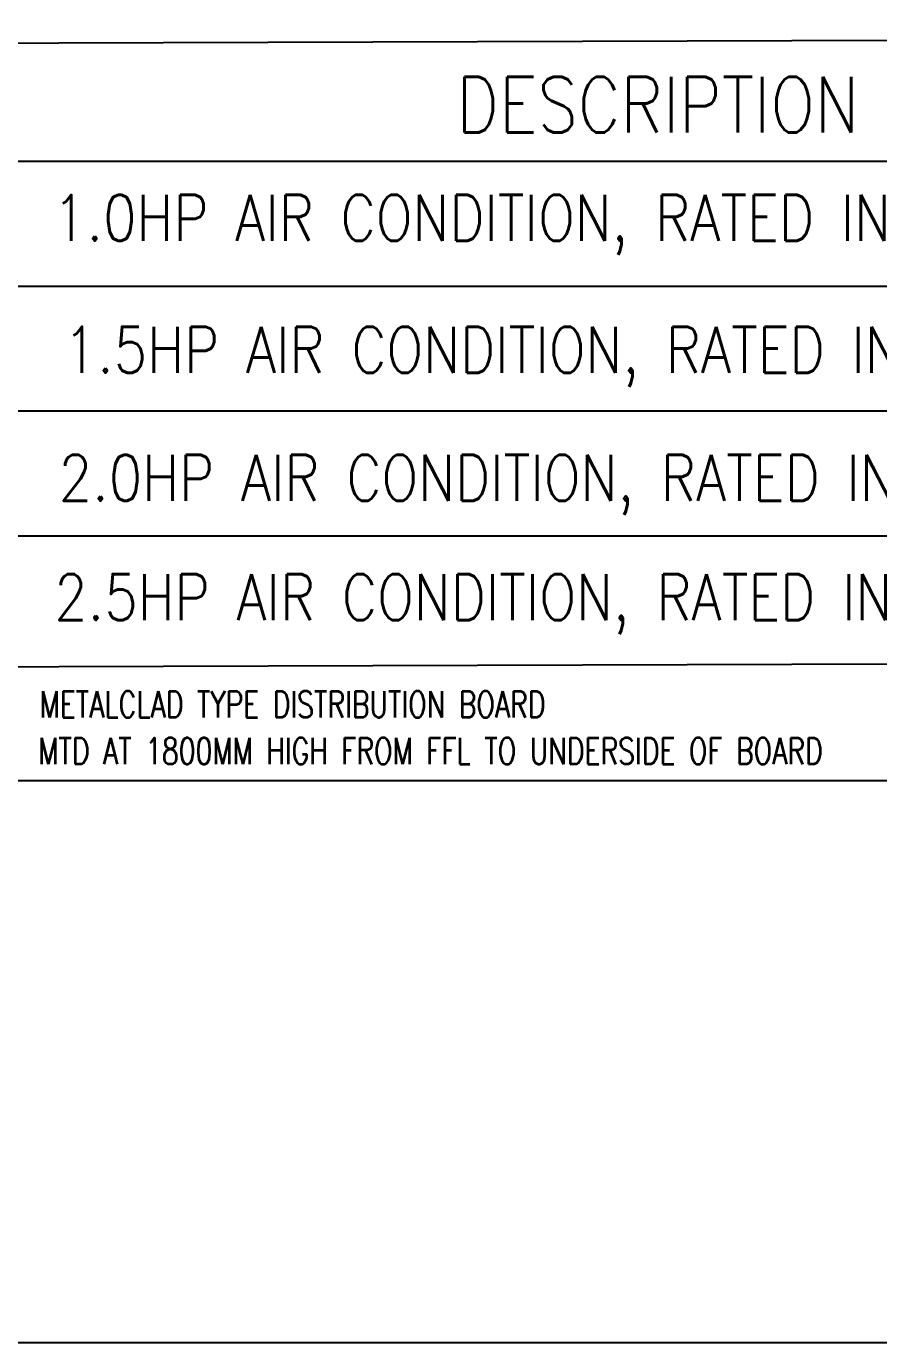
# Model space of a CAD drawing. Header units: inches. Extents: x -86493719 to 430035, y 21644 to 1519532.
# Drawn here: x 79332 to 85842, y 23184 to 33236 of the extents above; entities that cross this region are included whole.
import ezdxf

# ---------------------------------------------------------------- set-up
doc = ezdxf.new("R2010")
doc.units = ezdxf.units.IN
doc.header["$MEASUREMENT"] = 0
for name, color, linetype in [('12. mRspecT - LEGEND', 1, 'Continuous'), ('ELECT', 6, 'Continuous'), ('t.block', 4, 'Continuous')]:
    doc.layers.add(name, color=color, linetype=linetype)
doc.styles.add('LAILA', font='romans.shx', dxfattribs={"width": 0.85})
doc.styles.add('ROMANS', font='romans.shx', dxfattribs={"width": 0.5, "height": 400})

msp = doc.modelspace()

# ---------------------------------------------------------------- linework, layer by layer
at = {"color": 1}
for p, q in [((76378, 32206), (94777, 32206)), ((76378, 31253), (94777, 31253)), ((76378, 30299), (94777, 30299)), ((76378, 29346), (94777, 29346))]:
    msp.add_line(p, q, dxfattribs=at)
msp.add_lwpolyline([(76378, 33101), (94777, 33159), (94777, 28393), (76378, 28334)], close=True, dxfattribs=at)
at = {"layer": '12. mRspecT - LEGEND'}
msp.add_line((76381, 27477), (94777, 27477), dxfattribs=at)
at = {"layer": 't.block', "color": 7, "ltscale": 0.5}
msp.add_lwpolyline([(111929, 23184), (17074, 23184), (17074, 101252), (111929, 101252)], close=True, dxfattribs=at)

# ---------------------------------------------------------------- texts
at = {"attachment_point": 1, "style": 'LAILA'}
for s, insert, char_height, width in [('DESCRIPTION', (82617, 32850), 424.55, 4156.79), ('1.0HP AIR CONDITION, RATED INPUT CAPACITY 850 W', (79535, 31949), 350.74, 13017.42), ('1.5HP AIR CONDITION, RATED INPUT CAPACITY 1090 W', (79617, 30942), 350.74, 13017.42), ('2.0HP AIR CONDITION, RATED INPUT CAPACITY 1730 W', (79579, 29964), 350.74, 13017.42), ('2.5HP AIR CONDITION, RATED INPUT CAPACITY 2186 W', (79545, 29053), 350.74, 13017.42)]:
    msp.add_mtext(s, dxfattribs=dict(at, insert=insert, char_height=char_height, width=width))
at = {"layer": 'ELECT', "color": 7, "style": 'ROMANS', "width": 0.75}
for s, p in [('METALCLAD TYPE DISTRIBUTION BOARD', (79433, 27959)), ('MTD AT 1800MM HIGH FROM FFL TO UNDERSIDE OF BOARD', (79423, 27603))]:
    msp.add_text(s, height=200, dxfattribs=at).set_placement(p)

doc.saveas('drawing.dxf')
